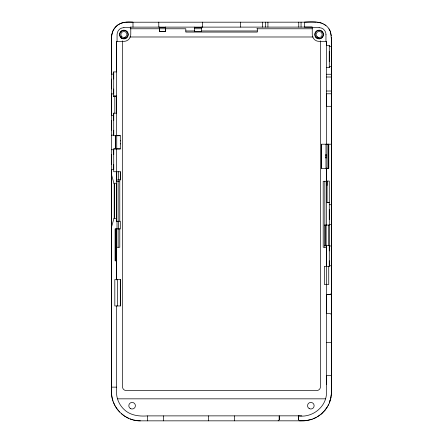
<?xml version="1.0" encoding="UTF-8"?>
<svg xmlns="http://www.w3.org/2000/svg" width="443" height="443" viewBox="0 0 443 443"><rect width="100%" height="100%" fill="white"/><g stroke="black" fill="none" stroke-linecap="round" stroke-linejoin="round"><path stroke-width="0.66" d="M326.535 67.519L329.287 67.519L329.287 45.524L326.535 45.524L326.485 41.315L319.126 41.398A6.872 6.872 0 0 1 312.249 34.521L312.249 27.101L304.352 27.106L304.352 22.15C313.622 21.375 326.275 20.948 330.334 31.486C333.02 45.43 330.727 60.06 331.486 74.258L331.486 209.672C331.486 264.942 331.486 320.211 331.486 375.476C331.093 385.903 333.313 397.46 327.377 406.818C322.155 415.634 312.044 421.166 301.81 420.828L140.387 420.844C125.447 421.16 112.007 408.291 111.547 393.39L111.514 169.531L113.713 169.531L113.713 164.58M111.514 164.58L111.514 154.679M111.514 130.209L111.514 120.313M111.514 88.965L111.514 79.064M116.465 96.114L113.713 96.114L116.465 96.114L116.465 113.164L113.713 113.164L113.713 135.708L120.313 135.708L120.313 148.909L116.465 148.909M113.713 96.663L113.713 71.916L116.465 71.916L116.509 41.398L123.902 41.398A6.872 6.872 0 0 0 130.774 34.521L130.774 27.101M111.514 227.037L114.266 217.413L114.266 184.377L111.514 174.752M115.363 148.909L115.368 135.708L115.363 148.909L113.713 148.909L113.713 171.729L120.324 171.729L120.319 179.98L116.465 179.98L116.742 171.729L116.742 179.98M116.465 305.952L116.465 391.972C116.47 398.65 119.394 405.201 124.322 409.697C130.463 415.556 139.384 416.514 147.469 415.894L301.81 415.839M116.476 279.954L116.481 228.704M116.481 221.14L116.492 179.692M116.492 172.083L116.492 148.577M116.509 41.398L116.465 135.708L120.313 135.708M116.742 148.909L116.742 135.708M117.018 228.92L117.018 221.267M118.131 247.26L118.131 228.704M118.131 221.14L118.131 181.27M118.669 228.92L118.669 221.267M119.782 228.704L119.782 247.26L116.481 247.26M119.782 221.14L119.787 181.27L116.487 181.27M120.324 171.729L120.319 179.98L118.392 179.98L118.392 171.729M120.313 143.67L120.313 143.975M120.313 140.946L120.313 140.641M159.33 28.479L159.33 27.101L159.33 31.486L165.383 31.492L165.377 27.101L165.383 31.492L159.336 31.486L159.336 27.649L165.389 27.649M194.416 27.654L194.416 28.751L201.565 28.751M194.416 27.101L194.416 31.497L201.565 31.503L201.565 27.101L202.667 27.101L202.667 22.15M201.565 28.479L201.565 27.654L194.416 27.654M208.603 420.844L208.603 415.894M279.24 419.748L279.24 415.899L279.245 419.748L278.143 420.844M305.443 420.706L299.59 420.844L298.488 419.748L298.488 415.894C312.177 417.948 326.164 407.178 326.508 393.146L326.535 375.476L331.486 375.476M298.488 419.748L298.488 415.899M321.579 156.805L321.579 158.229L321.579 157.271M321.579 155.809L321.579 154.38L321.579 155.343M327.637 144.208L328.734 144.208L328.734 168.401L321.585 168.401L321.579 144.208L331.486 144.208M331.486 293.26L330.384 294.362L326.535 294.362L326.535 313.611L330.384 313.611L331.486 314.713M326.546 284.461L326.535 245.422M326.535 168.401L326.535 181.076L329.287 181.076L329.287 266.321L324.337 266.321L324.337 284.461L328.745 284.461L328.745 266.321M327.084 202.523L329.287 202.523L327.084 202.523L327.089 181.076L327.084 185.479M328.734 144.208L328.728 168.401L327.632 168.401M329.287 219.573L329.287 209.672M329.287 67.519L329.287 66.417L331.486 66.417M329.287 61.472L329.287 51.571M329.287 45.524L329.287 46.62L331.486 46.62M165.383 28.485L165.383 27.654L159.33 27.649M330.744 398.168L331.453 393.39L331.469 384.435L331.419 36.985M111.531 36.835L111.547 392.93M331.347 394.226L331.43 392.016M111.564 36.276L111.78 34.543M111.83 34.244L112.622 31.63M330.932 397.609L329.287 403.025M330.024 400.876L330.639 398.694M112.755 31.303L113.602 29.62M328.568 404.448L328.036 405.511M114.261 28.607L112.666 31.486L111.531 36.531L111.514 74.114L113.713 74.119M113.668 29.498L115.944 26.58L118.104 24.808M114.571 28.169C118.707 22.36 126.421 21.474 132.989 22.15L132.989 27.101M320.931 414.294L324.52 410.694L327.377 406.818M324.52 410.694L324.929 410.29M317.459 416.736L319.885 415.03M321.319 413.895L322 413.369M118.32 24.653L120.657 23.407M316.224 417.439L313.312 418.729M121.061 23.235L123.531 22.488M312.343 419.156L306.506 420.523M112.683 400.023L112.384 398.678M124.666 22.294L125.153 22.222M125.967 22.216L316.363 22.167M326.474 41.315L326.485 144.39M130.259 27.123L312.21 27.101M123.902 27.688L130.774 27.688M312.249 27.688L319.126 27.688M130.231 28.773L185.805 28.773L185.805 32.073L257.294 32.073L257.294 28.773M256.862 28.773L312.243 28.773M185.805 30.971L194.737 30.971M201.615 30.971L257.294 30.971M129.793 36.985L313.151 36.985M326.535 74.258L331.486 74.258M326.535 77.004L331.486 77.004M326.535 91.025L331.486 91.025M331.486 93.778L326.535 93.778L326.535 106.303L331.486 106.303M113.713 115.363L111.514 115.363L111.514 93.916L113.713 93.916L113.713 88.965M111.514 135.159L113.713 135.159L113.713 130.209M120.313 148.909L113.713 148.909L113.713 154.679M111.514 149.734L113.713 149.734M326.502 181.27L323.196 181.27L323.202 247.26L326.502 247.26M113.951 183.275L116.465 183.275L116.465 221.267L120.319 221.267L120.319 228.926L115.091 228.92L115.091 260.816L116.465 260.816L116.465 279.555M329.287 204.721L331.486 204.721M113.951 218.515L116.465 218.515M331.486 224.523L329.287 224.523L329.287 225.077L324.337 225.077L324.337 245.422L329.287 245.422M331.486 245.97L329.287 245.97L329.287 250.915M329.287 265.767L331.486 265.767M120.319 279.555L114.815 279.555L114.815 305.952L120.319 305.952L120.319 279.555L120.319 305.952M326.535 294.362L330.384 294.362M326.535 342.483L331.486 342.483M111.547 387.138L116.465 387.138M117.528 398.833L325.527 398.833M137.557 420.706L140.387 420.844M317.587 22.228L318.655 22.36M133.371 419.981L136.61 420.54M319.597 22.521L321.457 23.036M132.507 419.693L130.115 418.906M322.382 23.44L323.019 23.728M128.669 418.314L126.211 417.073M323.938 24.232L325.954 25.583M124.345 415.983L125.546 416.736M123.885 415.617L121.349 413.64M119.71 412.09L117.511 409.537M117.085 409L115.163 405.96M114.82 405.351L113.358 402.05M328.939 28.873L330.018 30.894M112.982 401.031L112.887 400.749M330.334 31.486L331.414 35.789M112.306 398.694L111.846 396.291M111.786 395.793L111.581 393.694M325.987 155.343C325.982 151.733 325.987 160.909 325.987 157.271M329.287 260.816L329.287 266.321M328.734 225.077L328.734 245.422M327.084 144.208L327.084 168.401M326.491 167.908L326.502 225.266M326.502 245.2L326.502 266.138M326.508 284.129L326.519 384.435M326.126 225.077L326.126 245.422M325.959 34.521L325.959 41.321M325.987 144.208L325.987 168.406M325.433 225.077L325.433 245.422M324.846 181.27L324.852 225.266M324.852 245.2L324.852 247.26M321.585 144.208L321.585 168.401M320.461 40.834L320.461 386.733A3.849 3.849 0 0 1 316.612 390.588L126.338 390.588A3.849 3.849 0 0 1 122.484 386.733L122.484 40.834M301.052 22.15L301.052 27.106M298.759 22.15L298.759 27.106M267.921 22.15L267.921 27.106M265.634 22.15L265.634 27.106M262.334 22.15L262.334 27.106M240.333 22.15L240.333 27.101M234.397 415.894L234.397 420.844M163.589 415.894L163.589 420.844M158.782 22.15L158.782 27.101M147.469 415.894L147.469 420.844M117.572 279.555L117.567 305.952M117.068 41.398L117.068 34.521A6.872 6.872 0 0 1 123.902 27.649M114.815 96.114L114.815 113.164M114.266 184.377L114.266 217.413M113.713 71.916L113.713 79.064M113.713 113.164L113.713 120.313M124.195 37.633A3.849 3.849 0 0 1 125.585 37.057M317.36 37.057A3.849 3.849 0 0 1 318.75 37.633M319.126 27.649A6.872 6.872 0 0 1 325.998 34.521M115.916 228.92L115.911 260.816L115.916 228.92M316.983 36.658A3.023 3.023 0 0 0 322.044 35.307A3.023 3.023 0 0 0 318.34 31.603A3.023 3.023 0 0 0 316.983 36.658M121.764 36.658A3.023 3.023 0 0 0 126.82 35.307A3.023 3.023 0 0 0 123.115 31.603A3.023 3.023 0 0 0 121.764 36.658M121.836 38.092A4.125 4.125 0 0 0 128.027 34.521A4.125 4.125 0 0 0 121.836 30.949A4.125 4.125 0 0 0 121.836 38.092M316.85 37.965A4.125 4.125 0 0 0 323.24 34.77A4.125 4.125 0 0 0 317.277 30.833A4.125 4.125 0 0 0 316.85 37.965M121.343 38.104A4.397 4.397 0 0 0 128.282 34.947A4.397 4.397 0 0 0 122.08 30.517A4.397 4.397 0 0 0 121.343 38.104M316.014 37.633A4.397 4.397 0 0 0 323.373 35.662A4.397 4.397 0 0 0 317.985 30.274A4.397 4.397 0 0 0 316.014 37.633M309.186 408.568A3.3 3.3 0 0 0 314.137 405.71A3.3 3.3 0 0 0 309.186 402.853A3.3 3.3 0 0 0 309.186 408.568M130.458 408.568A3.3 3.3 0 0 0 135.408 405.71A3.3 3.3 0 0 0 130.458 402.853A3.3 3.3 0 0 0 130.458 408.568"/></g></svg>
